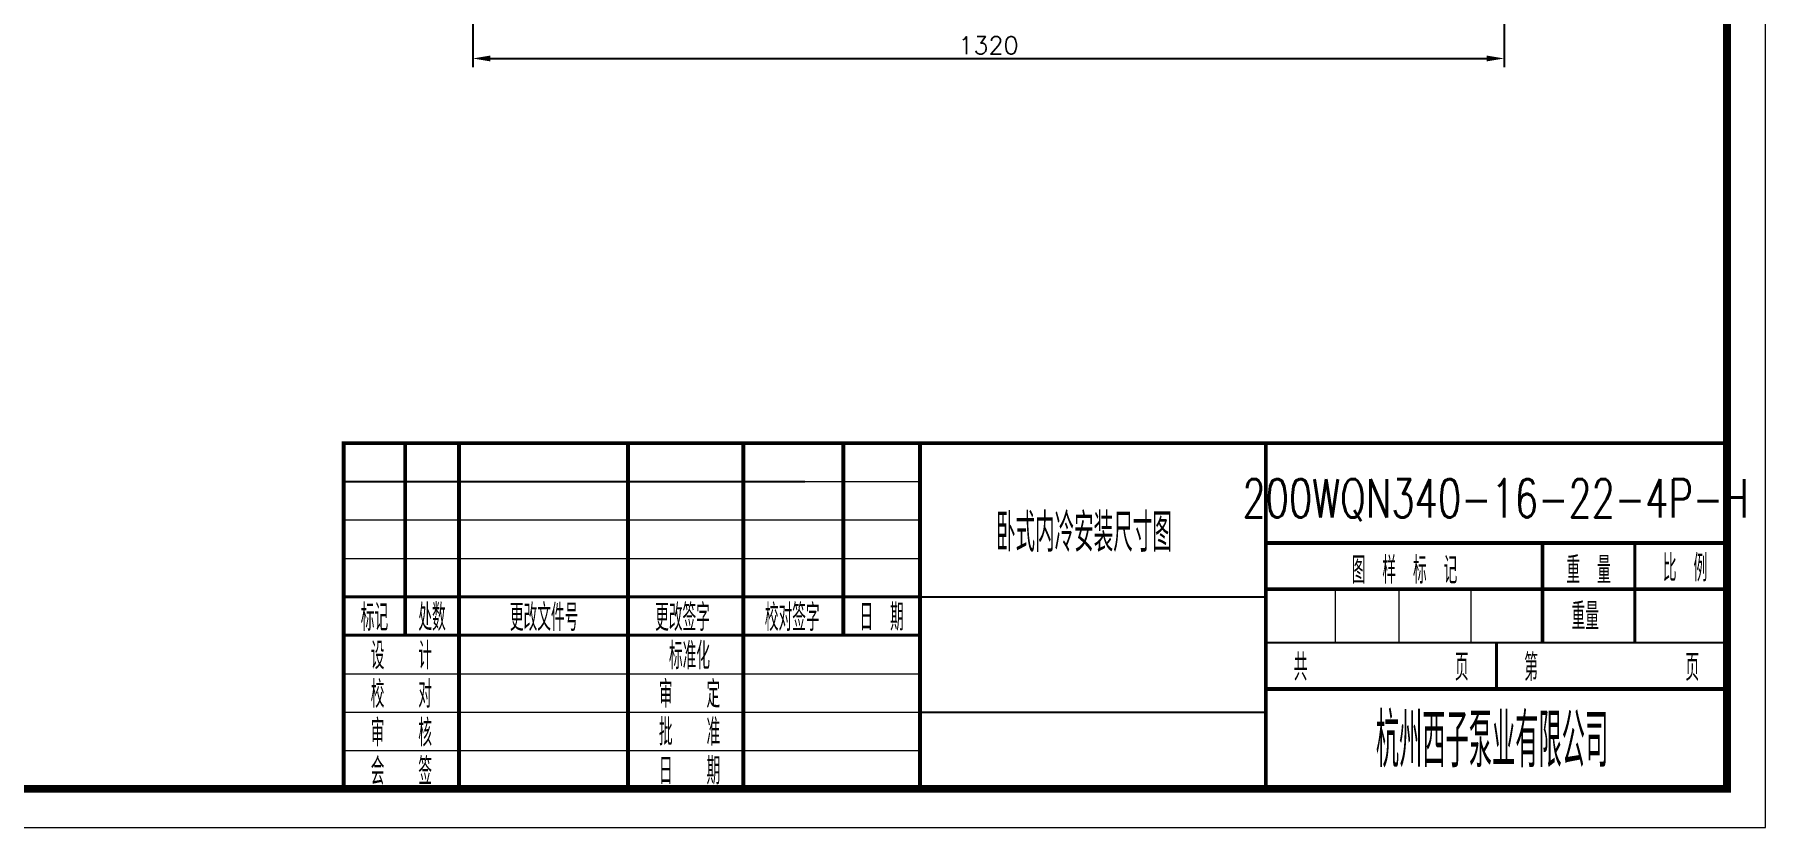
# Model space of a CAD drawing. Header units: millimetres. Extents: x 1533 to 5666, y 876 to 3797.
# Drawn here: x 3451 to 5666, y 876 to 1891 of the extents above; entities that cross this region are included whole.
import ezdxf
from ezdxf.enums import TextEntityAlignment as Align

# ---------------------------------------------------------------- set-up
doc = ezdxf.new("R2010")
doc.units = ezdxf.units.MM
doc.header["$LTSCALE"] = 30
for name, color, linetype in [('1轮廓实线层', 7, 'Continuous'), ('2细线层', 4, 'Continuous'), ('6文字层', 3, 'Continuous')]:
    doc.layers.add(name, color=color, linetype=linetype)
doc.layers.add('尺寸线层', color=3, linetype='Continuous', lineweight=15)
doc.styles.get("Standard").update_dxf_attribs({"font": 'txt', "bigfont": 'gbcbig.shx'})
doc.dimstyles.new('ISO-25', dxfattribs={"dimtxt": 2.5, "dimasz": 2.5, "dimexe": 1.25, "dimexo": 0.625, "dimtad": 1, "dimtxsty": 'Standard', "dimcen": 2.5, "dimadec": 0, "dimazin": 0, "dimtfac": 1, "dimtmove": 0, "dimatfit": 3, "dimfxl": 1, "dimarcsym": 0})

# ---------------------------------------------------------------- blocks, each defined once
blk = doc.blocks.new('1')
at = {"ltscale": 0.5}
for p, q in [((80296.5, 6966.7), (80296.5, 6547.7)), ((79318.6, 6780.5), (79737.7, 6780.5)), ((80296.5, 6724.6), (79737.7, 6724.6)), ((79318.6, 6640.8), (79737.7, 6640.8)), ((78620.1, 6547.7), (80296.5, 6547.7))]:
    blk.add_line(p, q, dxfattribs=at)
at = {"const_width": 9.31}
blk.add_lwpolyline([(76664.4, 9220.5), (80296.5, 9220.5), (80296.5, 6547.7), (76664.4, 6547.7)], close=True, dxfattribs=at)
for points, const_width in [([(78620.1, 6547.7), (78620.1, 6966.7), (80296.5, 6966.7)], 4.66), ([(78694.6, 6966.7), (78694.6, 6733.9)], 4.66), ([(78759.8, 6966.7), (78759.8, 6547.7)], 4.66), ([(78964.7, 6966.7), (78964.7, 6733.9)], 4.66), ([(79104.4, 6966.7), (79104.4, 6733.9)], 4.66), ([(79225.5, 6966.7), (79225.5, 6733.9)], 4.66), ([(79318.6, 6966.7), (79318.6, 6733.9)], 4.66), ([(79737.7, 6547.7), (79737.7, 6966.7)], 4.66), ([(79737.7, 6845.7), (80296.5, 6845.7)], 4.66), ([(80072.9, 6724.6), (80072.9, 6845.7)], 4.66), ([(80184.7, 6724.6), (80184.7, 6845.7)], 3.73), ([(78620.1, 6780.5), (79318.6, 6780.5)], 3.73), ([(79737.7, 6789.8), (80296.5, 6789.8)], 4.66), ([(78620.1, 6733.9), (79318.6, 6733.9)], 3.73), ([(78964.7, 6733.9), (78964.7, 6547.7)], 4.66), ([(79104.4, 6733.9), (79104.4, 6547.7)], 4.66), ([(79318.6, 6733.9), (79318.6, 6547.7)], 4.66), ([(79737.7, 6603.5), (79737.7, 6733.9)], 4.66), ([(80017.1, 6668.7), (80017.1, 6724.6)], 3.73), ([(79737.7, 6668.7), (80296.5, 6668.7)], 4.66)]:
    blk.add_lwpolyline(points, dxfattribs=dict(const_width=const_width))
at = {"layer": '1轮廓实线层'}
blk.add_line((80296.5, 6966.7), (78620.1, 6966.7), dxfattribs=at)
at = {"layer": '2细线层'}
blk.add_line((78620.1, 6920.2), (79178.9, 6920.2), dxfattribs=at)
at = {"layer": '尺寸线层'}
for p, q in [((80343, 6501.1), (80343, 9267)), ((78620.1, 6920.2), (79318.6, 6920.2)), ((78620.1, 6873.6), (79318.6, 6873.6)), ((78620.1, 6827), (79318.6, 6827)), ((79821.5, 6789.8), (79821.5, 6724.6)), ((79898.7, 6789.8), (79898.7, 6724.6)), ((79986, 6789.8), (79986, 6724.6)), ((78620.1, 6687.3), (79318.6, 6687.3)), ((78620.1, 6640.8), (79318.6, 6640.8)), ((78620.1, 6594.2), (79318.6, 6594.2)), ((76431.6, 6501.1), (80343, 6501.1))]:
    blk.add_line(p, q, dxfattribs=at)
at = {"layer": '尺寸线层', "const_width": 3.73}
blk.add_lwpolyline([(78620.1, 6966.7), (78620.1, 6547.7)], dxfattribs=at)
at = {"layer": '2细线层', "ltscale": 0.5, "width": 0.707}
for tag, p in [('比例', (80241.9, 6756.8)), ('设计', (78860.9, 6706.9)), ('标准化', (79205.2, 6708.2)), ('校对', (78859.8, 6663.9)), ('审定', (79208.1, 6663.5)), ('审核', (78858.1, 6615.9)), ('批准', (79209.6, 6615.8)), ('会签', (78857, 6571.6)), ('日期', (79210.6, 6572))]:
    blk.add_attdef(tag, text='', height=32.6, dxfattribs=at).set_placement(p, align=Align.MIDDLE_CENTER)
at = {"layer": '6文字层', "width": 0.707}
blk.add_attdef('代号', (76966, 9184), '', height=46.6, rotation=180, dxfattribs=at)
at = {"layer": '6文字层', "ltscale": 0.5, "width": 0.707}
blk.add_attdef('编码', text='', height=46.6, dxfattribs=at).set_placement((79516, 6587.8), align=Align.MIDDLE_CENTER)
at = {"layer": '尺寸线层', "width": 0.707}
for s, p in [('图 样 标 记', (79905.7, 6814.4)), ('重 量', (80128.8, 6814.4)), ('比 例', (80245.7, 6817)), ('标记', (78657.4, 6757.2)), ('处数', (78727.2, 6757.2)), ('更改文件号', (78863, 6757.2)), ('更改签字', (79030.7, 6757.2)), ('校对签字', (79163.7, 6757.2)), ('日 期', (79272, 6757.2)), ('设  计', (78690, 6710.6)), ('标准化', (79039.2, 6710.6)), ('共        页', (79877.4, 6696.7)), ('第        页', (80156.8, 6696.7)), ('校  对', (78690, 6664.1)), ('审  定', (79039.2, 6664.1)), ('审  核', (78690, 6617.5)), ('批  准', (79039.2, 6618.2)), ('会  签', (78690, 6570.9)), ('日  期', (79039.2, 6570.9))]:
    blk.add_text(s, height=32.6, dxfattribs=at).set_placement(p, align=Align.MIDDLE)
at = {"layer": '尺寸线层'}
for tag, height, width, p in [('图号', 46.6, 0.707, (80016.1, 6899.9)), ('图样名称', 46.6, 0.707, (79517.2, 6858.4)), ('重量', 32.6, 0.707, (80124.7, 6756.9)), ('材料', 46.6, 0.707, (79518.9, 6698.8)), ('杭州西子泵业有限公司', 65.2, 0.6, (80011.8, 6606.5))]:
    blk.add_attdef(tag, text='', height=height, dxfattribs=dict(at, width=width)).set_placement(p, align=Align.MIDDLE_CENTER)
blk = doc.blocks.new('*D23')
at = {"layer": 'Defpoints', "color": 0, "transparency": 16777216}
for p in [(4011.4, 2041.9), (5331.4, 2041.9), (5331.4, 1860.2)]:
    blk.add_point(p, dxfattribs=at)
at = {"layer": '尺寸线层', "color": 0, "lineweight": -2, "transparency": 16777216}
for p, q in [((4011.4, 2036.2), (4011.4, 1848.9)), ((5331.4, 2036.2), (5331.4, 1848.9)), ((4033.9, 1860.2), (5308.9, 1860.2))]:
    blk.add_line(p, q, dxfattribs=at)
at = {"layer": '尺寸线层', "color": 0, "transparency": 16777216}
for points in [[(4033.9, 1863.9), (4033.9, 1856.4), (4011.4, 1860.2)], [(5308.9, 1863.9), (5308.9, 1856.4), (5331.4, 1860.2)]]:
    blk.add_solid(points, dxfattribs=at)
at = {"layer": '尺寸线层', "color": 0, "transparency": 16777216, "insert": (4671.4, 1877), "char_height": 22.5, "attachment_point": 5, "bg_fill": 3, "box_fill_scale": 1.1, "bg_fill_color": 256, "bg_fill_true_color": 13158600, "bg_fill_transparency": 4950788}
blk.add_mtext('\\A1;1320', dxfattribs=at)

msp = doc.modelspace()

# ---------------------------------------------------------------- block references
at = {"color": 1, "true_color": 0xff0000}
ref = msp.add_blockref('1', (-79176.605, -5988.968), dxfattribs=dict(at, xscale=1.056, yscale=1.056, zscale=1.056))
ref.add_attrib('重量', '重量', dxfattribs={"layer": '尺寸线层', "height": 34.4208, "width": 0.707}).set_placement((5435.045, 1146.266), align=Align.MIDDLE_CENTER)
ref.add_attrib('图号', '200WQN340-16-22-4P-H', dxfattribs={"layer": '尺寸线层', "height": 49.17258, "width": 0.707}).set_placement((5320.349, 1297.364), align=Align.MIDDLE_CENTER)
ref.add_attrib('图样名称', '卧式内冷安装尺寸图', dxfattribs={"layer": '尺寸线层', "height": 49.1726, "width": 0.707}).set_placement((4793.508, 1253.483), align=Align.MIDDLE_CENTER)
ref.add_attrib('杭州西子泵业有限公司', '杭州西子泵业有限公司', dxfattribs={"layer": '尺寸线层', "height": 68.8416, "width": 0.6}).set_placement((5315.804, 987.5), align=Align.MIDDLE_CENTER)

# ---------------------------------------------------------------- next in the draw order: dimensions: what is measured, and where the dimension line sits
at = {"layer": '尺寸线层'}
dim = msp.add_linear_dim(base=(5331.396, 1860.163), p1=(4011.396, 2041.863), p2=(5331.396, 2041.863), dimstyle='ISO-25', override={"dimscale": 9, "dimsah": 1, "dimtfill": 1, "dimtolj": 1}, dxfattribs=at)
dim.commit()
dim.dimension.update_dxf_attribs({"geometry": '*D23', "text_midpoint": (4671.396, 1877.038)})

doc.saveas('drawing.dxf')
